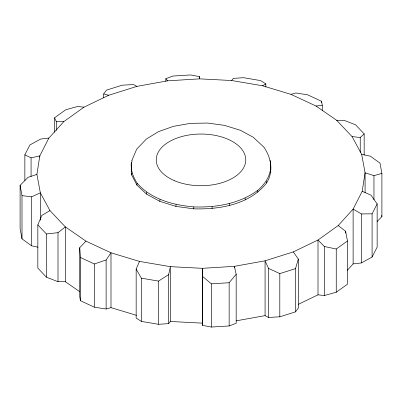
<?xml version="1.0" encoding="UTF-8"?>
<svg xmlns="http://www.w3.org/2000/svg" width="402" height="402" viewBox="0 0 402 402"><rect width="100%" height="100%" fill="white"/><g stroke="black" fill="none" stroke-linecap="round" stroke-linejoin="round"><path stroke-width="0.6" d="M131.715 160.825L136.72 149.132L146.353 139.047L158.458 131.66L173.458 126.334L190.613 123.339L207.759 123.062L224.447 125.359L240.562 130.338L253.36 137.328L263.812 147.092C271.295 157.775 273.772 171.378 266.606 182.975C249.577 204.608 219.783 209.593 193.774 208.839L193.804 206.904C173.187 205.105 151.278 199.372 137.152 183.222C132.977 176.664 129.64 168.614 132.132 160.87M193.774 208.839L175.94 206.387L176.046 204.457M175.94 206.387L159.815 201.352L159.981 199.442M159.815 201.352L146.494 194.081L146.72 192.201M146.494 194.081L136.886 185.061L137.152 183.222M40.341 220.266L40.341 192.854L36.919 174.388L39.803 155.891L48.878 138.077L63.802 121.625L83.998 107.168L108.686 95.269L136.926 86.375L167.629 80.832L199.613 78.857L231.647 80.521L262.511 85.762L291.003 94.375L316.042 106.038L336.655 120.293L352.062 136.595L361.659 154.323L365.081 172.785L365.081 192.724M36.919 174.388L28.039 177.332L20.1 185.377L22.004 195.643L31.647 196.799L40.341 192.854L49.938 210.578L65.345 226.884L85.958 241.14L110.997 252.798L139.489 261.416L170.353 266.657L202.387 268.32L234.371 266.34L265.074 260.803L293.314 251.908L318.002 240.004L338.198 225.552L353.122 209.1L362.197 191.282L365.081 172.785L373.96 175.644L381.9 173.403L379.996 163.137L370.353 156.177L361.659 154.323M136.886 185.061L131.65 174.92L131.936 173.116M131.429 162.579L131.142 164.338L131.65 174.92M168.689 323.615L168.689 274.596L170.353 266.657L170.353 321.479L168.689 323.615L158.509 324.308L141.353 321.394L136.162 318.093L136.162 269.069L139.489 261.416M236.215 320.836L265.074 315.625L268.541 317.444L279.807 316.811L295.51 311.867L295.51 268.647L298.309 259.049L293.314 251.908M193.804 206.904C216.05 207.703 239.331 203.794 257.652 190.417C266.677 182.603 272.702 172.614 270.064 160.353M79.772 291.686L65.345 281.707L57.999 281.691L46.401 277.174L37.838 268.109L37.838 224.889L41.763 215.482L49.938 210.578M24.854 180.538L24.854 154.86L29.904 144.951L40.642 139.057L48.878 138.077M347.318 270.32L353.122 263.923L361.358 262.943L372.096 257.049L372.096 213.829L377.146 203.92L370.925 195.141L362.197 191.282M372.096 257.049L377.146 247.14L377.146 203.92M85.958 241.14L79.732 247.697L79.732 296.721L80.415 300.696L94.334 307.178L106.123 309.012L106.123 259.988L110.997 252.798L110.997 307.625L136.524 315.339M103.691 97.651L103.691 93.927L106.49 90.133L122.193 85.189L133.459 84.556L136.926 86.375M295.51 311.867L298.309 308.073L298.309 259.049M231.647 80.521L233.311 78.385L243.491 77.692L260.647 80.606L265.838 83.907L265.838 87.013M202.462 325.369L202.387 268.32L202.462 325.369L211.372 327.052L229.15 325.952L229.15 282.732L236.18 274.264L234.371 266.34L234.371 267.586M377.051 221.537L381.9 216.623L381.9 173.403M360.237 152.388L360.237 137.494L364.162 133.891L355.599 124.826L344.001 120.309L336.655 120.293M37.838 224.889L46.401 233.954L57.999 232.668L65.345 226.884L65.345 281.707M54.526 132.213L54.526 117.811L65.752 109.771L77.661 106.475L83.998 107.168M298.364 304.299L318.002 294.832L318.002 240.004L324.339 246.501L336.248 249.009L347.474 240.974L345.625 231.266L338.198 225.552M318.002 294.832L324.339 295.525L336.248 292.229L347.474 284.189L347.474 240.974M136.162 269.069L141.353 278.174L158.509 281.088L168.689 274.596M262.511 85.762L265.838 83.907M165.82 81.194L165.82 78.712L172.85 76.048L190.628 74.948L199.538 76.631L199.613 78.857M229.15 325.952L236.18 323.288L236.18 274.264M79.732 247.697L80.415 257.476L94.334 263.958L106.123 259.988M265.074 315.625L265.074 260.803L268.541 268.425L279.807 273.591L295.51 268.647M291.003 94.375L295.877 92.988L307.666 94.822L321.585 101.304L322.268 105.279L322.268 110.867M106.123 309.012L110.997 307.625M24.854 154.86L31.075 157.835L39.803 155.891L39.803 157.137M316.042 106.038L322.268 105.279M202.462 276.35L211.372 283.832L229.15 282.732M54.526 117.811L56.375 121.711L63.802 121.625M353.122 263.923L353.122 209.1L361.358 213.924L372.096 213.829M170.353 321.479L202.387 323.143M352.062 136.595L360.237 137.494M20.1 185.377L20.1 228.597L22.004 238.863L31.647 245.823L38.024 247.185M103.691 93.927L108.686 95.269M165.82 78.712L167.629 80.832M381.674 215.417L381.9 216.623M270.571 170.89L270.858 172.679M266.34 181.141L266.606 182.975M257.652 190.417L257.888 192.287M245.109 198.075L245.29 199.98M229.557 203.598L229.673 205.522M212.055 206.608L212.1 208.548M373.96 175.644L373.96 199.844M364.162 133.891L364.162 155.187M361.358 213.924L361.358 262.943M345.625 231.266L345.625 233.13M336.248 249.009L336.248 292.229M324.339 246.501L324.339 295.525M321.585 101.304L321.585 102.56M279.807 273.591L279.807 316.811M268.541 268.425L268.541 317.444M211.372 283.832L211.372 327.052M199.538 76.631L199.538 78.49M158.509 281.088L158.509 324.308M141.353 278.174L141.353 321.394M94.334 263.958L94.334 307.178M80.415 257.476L80.415 300.696M57.999 232.668L57.999 281.691M56.375 121.711L56.375 130.399M46.401 233.954L46.401 277.174M31.647 196.799L31.647 245.823M31.075 157.835L31.075 176.453M22.004 195.643L22.004 238.863M174.197 180.578A44.763 25.844 0 0 0 245.451 162.936A44.763 25.844 0 0 0 183.352 136.132A44.763 25.844 0 0 0 174.197 180.578"/></g></svg>
